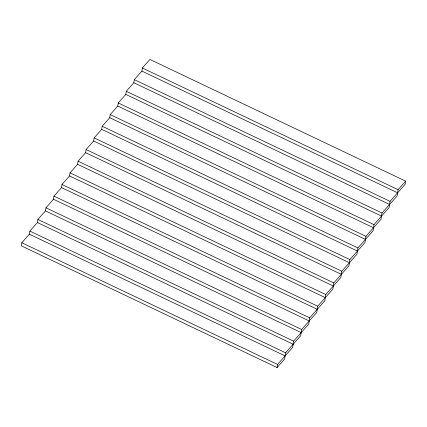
<?xml version="1.0" encoding="UTF-8"?>
<svg xmlns="http://www.w3.org/2000/svg" width="427" height="427" viewBox="0 0 427 427"><rect width="100%" height="100%" fill="white"/><g stroke="black" fill="none" stroke-linecap="round" stroke-linejoin="round"><path stroke-width="0.64" d="M21.814 242.744L21.35 245.845L277.08 367.551L284.654 359.006L285.578 352.798L300.725 335.707L301.649 329.5L316.797 312.404L317.72 306.196L332.868 289.106L333.791 282.898L348.939 265.807L349.862 259.6L365.01 242.504L365.934 236.296L381.081 219.206L382.005 212.998L397.153 195.908L398.076 189.7L405.65 181.155L149.92 59.449L142.346 67.994L141.887 71.101L134.313 79.646L133.848 82.747L126.275 91.293L125.816 94.399L118.242 102.944L117.777 106.051L110.203 114.596L109.744 117.697L102.17 126.243L101.706 129.349L94.132 137.894L93.673 140.995L86.099 149.546L85.635 152.647L78.061 161.192L77.602 164.299L70.028 172.844L69.564 175.945L61.99 184.496L61.531 187.597L53.957 196.142L53.492 199.249L45.919 207.794L45.459 210.895L37.886 219.446L37.421 222.547L29.847 231.092L29.388 234.199L21.814 242.744L277.545 364.45L277.08 367.551M405.65 181.155L405.186 184.256L390.043 201.352L389.114 207.554L373.972 224.65L373.043 230.858L357.901 247.948L356.972 254.156L341.83 271.246L340.901 277.454L325.758 294.55L324.83 300.757L309.687 317.848L308.758 324.056L293.616 341.146L292.687 347.354L277.545 364.45M142.346 67.994L398.076 189.7M141.887 71.101L397.612 192.801M134.313 79.646L390.043 201.352M133.848 82.747L389.579 204.453M126.275 91.293L382.005 212.998M125.816 94.399L381.541 216.105M118.242 102.944L373.972 224.65M117.777 106.051L373.508 227.751M110.203 114.596L365.934 236.296M109.744 117.697L365.469 239.403M102.17 126.243L357.901 247.948M101.706 129.349L357.436 251.055M94.132 137.894L349.862 259.6M93.673 140.995L349.398 262.701M86.099 149.546L341.83 271.246M85.635 152.647L341.365 274.353M78.061 161.192L333.791 282.898M77.602 164.299L333.327 286.005M70.028 172.844L325.758 294.55M69.564 175.945L325.294 297.651M61.99 184.496L317.72 306.196M61.531 187.597L317.256 309.303M53.957 196.142L309.687 317.848M53.492 199.249L309.223 320.949M45.919 207.794L301.649 329.5M45.459 210.895L301.184 332.601M37.886 219.446L293.616 341.146M37.421 222.547L293.152 344.253M29.847 231.092L285.578 352.798M29.388 234.199L285.113 355.899"/></g></svg>
